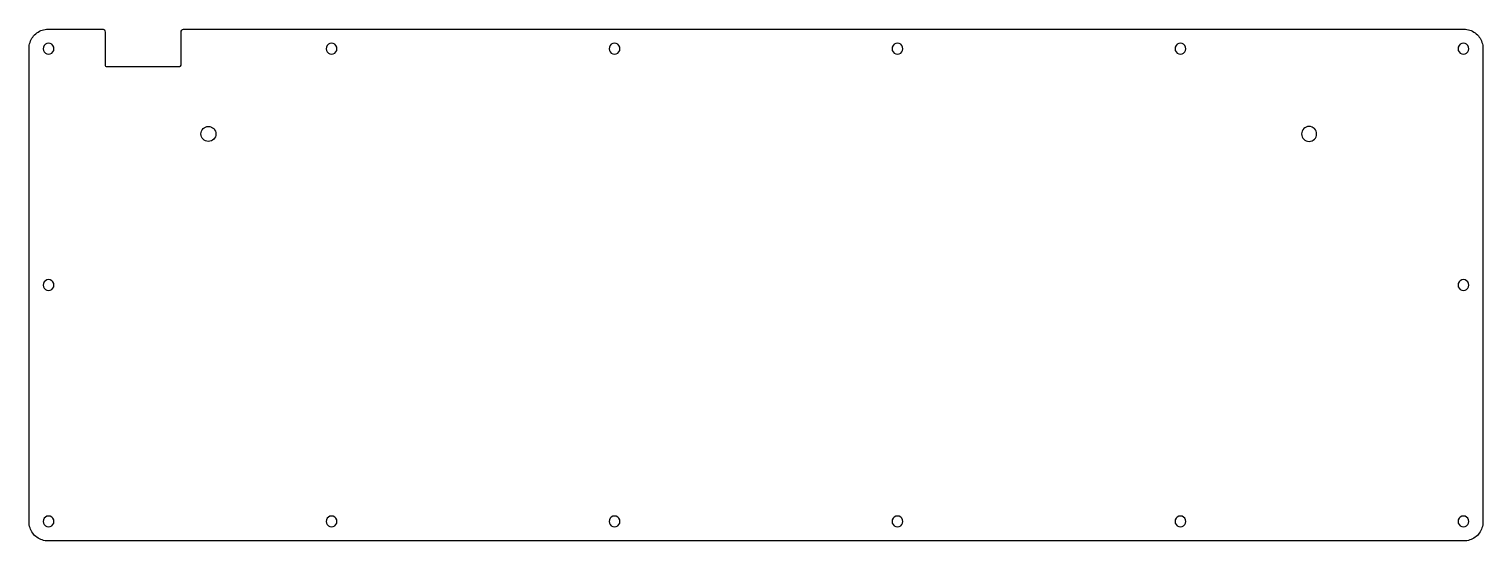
# Model space of a CAD drawing. Extents: x 4 to 386, y 7 to 141.
import ezdxf

# ---------------------------------------------------------------- set-up
doc = ezdxf.new("R2010")
doc.units = 0
doc.layers.add('Layer_1', color=7, linetype='CONTINUOUS')

msp = doc.modelspace()

# ---------------------------------------------------------------- linework, layer by layer
at = {"layer": 'Layer_1', "color": 7}
for p, q in [((4.413833, 137.556047), (4.519833, 137.934047)), ((4.519833, 137.934047), (4.655833, 138.302047)), ((4.655833, 138.302047), (4.819833, 138.658047)), ((4.819833, 138.658047), (5.011833, 139.001047)), ((5.011833, 139.001047), (5.229833, 139.327047)), ((5.229833, 139.327047), (5.472833, 139.636047)), ((5.472833, 139.636047), (5.739833, 139.924047)), ((5.739833, 139.924047), (6.027833, 140.191047)), ((6.027833, 140.191047), (6.336833, 140.434047)), ((6.336833, 140.434047), (6.662833, 140.652047)), ((6.662833, 140.652047), (7.005833, 140.844047)), ((7.005833, 140.844047), (7.361833, 141.008047)), ((7.361833, 141.008047), (7.729833, 141.144047)), ((7.729833, 141.144047), (8.107833, 141.250047)), ((8.107833, 141.250047), (8.492833, 141.327047)), ((8.492833, 141.327047), (8.882833, 141.373047)), ((8.959833, 137.619047), (8.562833, 137.416047)), ((8.882833, 141.373047), (9.275833, 141.389047)), ((9.400833, 137.688047), (8.959833, 137.619047)), ((9.275833, 141.389047), (23.252399, 141.38901)), ((9.840833, 137.619047), (9.400833, 137.688047)), ((10.237833, 137.416047), (9.840833, 137.619047)), ((44.234848, 132.286709), (44.274028, 140.428686)), ((44.402184, 141.16654), (44.402177, 141.166561)), ((45.466966, 141.38895), (45.578162, 141.38895)), ((45.578162, 141.38895), (381.47683, 141.388047)), ((83.349833, 137.619047), (82.952833, 137.416047)), ((83.790833, 137.688047), (83.349833, 137.619047)), ((84.230833, 137.619047), (83.790833, 137.688047)), ((84.627833, 137.416047), (84.230833, 137.619047)), ((157.740833, 137.619047), (157.342833, 137.416047)), ((158.180833, 137.688047), (157.740833, 137.619047)), ((158.620833, 137.619047), (158.180833, 137.688047)), ((159.017833, 137.416047), (158.620833, 137.619047)), ((232.130833, 137.619047), (231.733833, 137.416047)), ((232.570833, 137.688047), (232.130833, 137.619047)), ((233.010833, 137.619047), (232.570833, 137.688047)), ((233.408833, 137.416047), (233.010833, 137.619047)), ((306.520833, 137.619047), (306.123833, 137.416047)), ((306.960833, 137.688047), (306.520833, 137.619047)), ((307.401833, 137.619047), (306.960833, 137.688047)), ((307.798833, 137.416047), (307.401833, 137.619047)), ((380.910833, 137.619047), (380.513833, 137.416047)), ((381.351833, 137.688047), (380.910833, 137.619047)), ((381.791833, 137.619047), (381.351833, 137.688047)), ((381.47683, 141.388047), (381.86883, 141.373047)), ((382.188833, 137.416047), (381.791833, 137.619047)), ((381.86883, 141.373047), (382.25883, 141.327047)), ((382.25883, 141.327047), (382.64383, 141.250047)), ((382.64383, 141.250047), (383.02183, 141.144047)), ((383.02183, 141.144047), (383.38983, 141.008047)), ((383.38983, 141.008047), (383.74583, 140.844047)), ((383.74583, 140.844047), (384.08883, 140.652047)), ((384.08883, 140.652047), (384.41483, 140.434047)), ((384.41483, 140.434047), (384.72383, 140.191047)), ((384.72383, 140.191047), (385.01183, 139.924047)), ((385.01183, 139.924047), (385.27883, 139.636047)), ((385.27883, 139.636047), (385.52183, 139.327047)), ((385.52183, 139.327047), (385.73983, 139.001047)), ((385.73983, 139.001047), (385.93183, 138.658047)), ((385.93183, 138.658047), (386.09583, 138.302047)), ((386.09583, 138.302047), (386.23183, 137.934047)), ((386.23183, 137.934047), (386.33783, 137.556047)), ((4.274833, 11.83705), (4.275833, 136.388047)), ((4.275833, 136.388047), (4.290833, 136.781047)), ((4.290833, 136.781047), (4.336833, 137.171047)), ((4.336833, 137.171047), (4.413833, 137.556047)), ((8.044833, 136.704047), (7.975833, 136.263047)), ((7.975833, 136.263047), (8.044833, 135.823047)), ((8.247833, 137.101047), (8.044833, 136.704047)), ((8.044833, 135.823047), (8.247833, 135.426047)), ((8.562833, 137.416047), (8.247833, 137.101047)), ((8.247833, 135.426047), (8.562833, 135.111047)), ((8.562833, 135.111047), (8.959833, 134.908047)), ((8.959833, 134.908047), (9.400833, 134.838047)), ((9.400833, 134.838047), (9.840833, 134.908047)), ((9.840833, 134.908047), (10.237833, 135.111047)), ((10.552833, 137.101047), (10.237833, 137.416047)), ((10.237833, 135.111047), (10.552833, 135.426047)), ((10.755833, 136.704047), (10.552833, 137.101047)), ((10.552833, 135.426047), (10.755833, 135.823047)), ((10.825833, 136.263047), (10.755833, 136.704047)), ((10.755833, 135.823047), (10.825833, 136.263047)), ((82.434833, 136.704047), (82.365833, 136.263047)), ((82.365833, 136.263047), (82.434833, 135.823047)), ((82.637833, 137.101047), (82.434833, 136.704047)), ((82.434833, 135.823047), (82.637833, 135.426047)), ((82.952833, 137.416047), (82.637833, 137.101047)), ((82.637833, 135.426047), (82.952833, 135.111047)), ((82.952833, 135.111047), (83.349833, 134.908047)), ((83.349833, 134.908047), (83.790833, 134.838047)), ((83.790833, 134.838047), (84.230833, 134.908047)), ((84.230833, 134.908047), (84.627833, 135.111047)), ((84.943833, 137.101047), (84.627833, 137.416047)), ((84.627833, 135.111047), (84.943833, 135.426047)), ((85.145833, 136.704047), (84.943833, 137.101047)), ((84.943833, 135.426047), (85.145833, 135.823047)), ((85.215833, 136.263047), (85.145833, 136.704047)), ((85.145833, 135.823047), (85.215833, 136.263047)), ((156.825833, 136.704047), (156.755833, 136.263047)), ((156.755833, 136.263047), (156.825833, 135.823047)), ((157.027833, 137.101047), (156.825833, 136.704047)), ((156.825833, 135.823047), (157.027833, 135.426047)), ((157.342833, 137.416047), (157.027833, 137.101047)), ((157.027833, 135.426047), (157.342833, 135.111047)), ((157.342833, 135.111047), (157.740833, 134.908047)), ((157.740833, 134.908047), (158.180833, 134.838047)), ((158.180833, 134.838047), (158.620833, 134.908047)), ((158.620833, 134.908047), (159.017833, 135.111047)), ((159.333833, 137.101047), (159.017833, 137.416047)), ((159.017833, 135.111047), (159.333833, 135.426047)), ((159.535833, 136.704047), (159.333833, 137.101047)), ((159.333833, 135.426047), (159.535833, 135.823047)), ((159.605833, 136.263047), (159.535833, 136.704047)), ((159.535833, 135.823047), (159.605833, 136.263047)), ((231.215833, 136.704047), (231.145833, 136.263047)), ((231.145833, 136.263047), (231.215833, 135.823047)), ((231.417833, 137.101047), (231.215833, 136.704047)), ((231.215833, 135.823047), (231.417833, 135.426047)), ((231.733833, 137.416047), (231.417833, 137.101047)), ((231.417833, 135.426047), (231.733833, 135.111047)), ((231.733833, 135.111047), (232.130833, 134.908047)), ((232.130833, 134.908047), (232.570833, 134.838047)), ((232.570833, 134.838047), (233.010833, 134.908047)), ((233.010833, 134.908047), (233.408833, 135.111047)), ((233.723833, 137.101047), (233.408833, 137.416047)), ((233.408833, 135.111047), (233.723833, 135.426047)), ((233.925833, 136.704047), (233.723833, 137.101047)), ((233.723833, 135.426047), (233.925833, 135.823047)), ((233.995833, 136.263047), (233.925833, 136.704047)), ((233.925833, 135.823047), (233.995833, 136.263047)), ((305.605833, 136.704047), (305.535833, 136.263047)), ((305.535833, 136.263047), (305.605833, 135.823047)), ((305.807833, 137.101047), (305.605833, 136.704047)), ((305.605833, 135.823047), (305.807833, 135.426047)), ((306.123833, 137.416047), (305.807833, 137.101047)), ((305.807833, 135.426047), (306.123833, 135.111047)), ((306.123833, 135.111047), (306.520833, 134.908047)), ((306.520833, 134.908047), (306.960833, 134.838047)), ((306.960833, 134.838047), (307.401833, 134.908047)), ((307.401833, 134.908047), (307.798833, 135.111047)), ((308.113833, 137.101047), (307.798833, 137.416047)), ((307.798833, 135.111047), (308.113833, 135.426047)), ((308.316833, 136.704047), (308.113833, 137.101047)), ((308.113833, 135.426047), (308.316833, 135.823047)), ((308.385833, 136.263047), (308.316833, 136.704047)), ((308.316833, 135.823047), (308.385833, 136.263047)), ((379.995833, 136.704047), (379.926833, 136.263047)), ((379.926833, 136.263047), (379.995833, 135.823047)), ((380.198833, 137.101047), (379.995833, 136.704047)), ((379.995833, 135.823047), (380.198833, 135.426047)), ((380.513833, 137.416047), (380.198833, 137.101047)), ((380.198833, 135.426047), (380.513833, 135.111047)), ((380.513833, 135.111047), (380.910833, 134.908047)), ((380.910833, 134.908047), (381.351833, 134.838047)), ((381.351833, 134.838047), (381.791833, 134.908047)), ((381.791833, 134.908047), (382.188833, 135.111047)), ((382.503833, 137.101047), (382.188833, 137.416047)), ((382.188833, 135.111047), (382.503833, 135.426047)), ((382.706833, 136.704047), (382.503833, 137.101047)), ((382.503833, 135.426047), (382.706833, 135.823047)), ((382.776833, 136.263047), (382.706833, 136.704047)), ((382.706833, 135.823047), (382.776833, 136.263047)), ((386.33783, 137.556047), (386.41483, 137.171047)), ((386.41483, 137.171047), (386.46083, 136.781047)), ((386.46083, 136.781047), (386.47583, 136.388047)), ((386.47583, 136.388047), (386.47683, 11.83705)), ((8.044833, 74.553047), (7.975833, 74.113047)), ((7.975833, 74.113047), (8.044833, 73.673047)), ((8.247833, 74.951047), (8.044833, 74.553047)), ((8.044833, 73.673047), (8.247833, 73.275047)), ((8.562833, 75.266047), (8.247833, 74.951047)), ((8.247833, 73.275047), (8.562833, 72.960047)), ((8.959833, 75.468047), (8.562833, 75.266047)), ((8.562833, 72.960047), (8.959833, 72.758047)), ((9.400833, 75.538047), (8.959833, 75.468047)), ((8.959833, 72.758047), (9.400833, 72.688047)), ((9.840833, 75.468047), (9.400833, 75.538047)), ((9.400833, 72.688047), (9.840833, 72.758047)), ((10.237833, 75.266047), (9.840833, 75.468047)), ((9.840833, 72.758047), (10.237833, 72.960047)), ((10.552833, 74.951047), (10.237833, 75.266047)), ((10.237833, 72.960047), (10.552833, 73.275047)), ((10.755833, 74.553047), (10.552833, 74.951047)), ((10.552833, 73.275047), (10.755833, 73.673047)), ((10.825833, 74.113047), (10.755833, 74.553047)), ((10.755833, 73.673047), (10.825833, 74.113047)), ((379.995833, 74.553047), (379.926833, 74.113047)), ((379.926833, 74.113047), (379.995833, 73.673047)), ((380.198833, 74.951047), (379.995833, 74.553047)), ((379.995833, 73.673047), (380.198833, 73.275047)), ((380.513833, 75.266047), (380.198833, 74.951047)), ((380.198833, 73.275047), (380.513833, 72.960047)), ((380.910833, 75.468047), (380.513833, 75.266047)), ((380.513833, 72.960047), (380.910833, 72.758047)), ((381.351833, 75.538047), (380.910833, 75.468047)), ((380.910833, 72.758047), (381.351833, 72.688047)), ((381.791833, 75.468047), (381.351833, 75.538047)), ((381.351833, 72.688047), (381.791833, 72.758047)), ((382.188833, 75.266047), (381.791833, 75.468047)), ((381.791833, 72.758047), (382.188833, 72.960047)), ((382.503833, 74.951047), (382.188833, 75.266047)), ((382.188833, 72.960047), (382.503833, 73.275047)), ((382.706833, 74.553047), (382.503833, 74.951047)), ((382.503833, 73.275047), (382.706833, 73.673047)), ((382.776833, 74.113047), (382.706833, 74.553047)), ((382.706833, 73.673047), (382.776833, 74.113047)), ((4.290833, 11.44505), (4.274833, 11.83705)), ((8.044833, 12.403047), (7.975833, 11.962047)), ((7.975833, 11.962047), (8.044833, 11.522047)), ((8.247833, 12.800047), (8.044833, 12.403047)), ((8.044833, 11.522047), (8.247833, 11.125047)), ((8.562833, 13.115047), (8.247833, 12.800047)), ((8.959833, 13.318047), (8.562833, 13.115047)), ((9.400833, 13.387047), (8.959833, 13.318047)), ((9.840833, 13.318047), (9.400833, 13.387047)), ((10.237833, 13.115047), (9.840833, 13.318047)), ((10.552833, 12.800047), (10.237833, 13.115047)), ((10.755833, 12.403047), (10.552833, 12.800047)), ((10.552833, 11.125047), (10.755833, 11.522047)), ((10.825833, 11.962047), (10.755833, 12.403047)), ((10.755833, 11.522047), (10.825833, 11.962047)), ((82.434833, 12.403047), (82.365833, 11.962047)), ((82.365833, 11.962047), (82.434833, 11.522047)), ((82.637833, 12.800047), (82.434833, 12.403047)), ((82.434833, 11.522047), (82.637833, 11.125047)), ((82.952833, 13.115047), (82.637833, 12.800047)), ((83.349833, 13.318047), (82.952833, 13.115047)), ((83.790833, 13.387047), (83.349833, 13.318047)), ((84.230833, 13.318047), (83.790833, 13.387047)), ((84.627833, 13.115047), (84.230833, 13.318047)), ((84.943833, 12.800047), (84.627833, 13.115047)), ((85.145833, 12.403047), (84.943833, 12.800047)), ((84.943833, 11.125047), (85.145833, 11.522047)), ((85.215833, 11.962047), (85.145833, 12.403047)), ((85.145833, 11.522047), (85.215833, 11.962047)), ((156.825833, 12.403047), (156.755833, 11.962047)), ((156.755833, 11.962047), (156.825833, 11.522047)), ((157.027833, 12.800047), (156.825833, 12.403047)), ((156.825833, 11.522047), (157.027833, 11.125047)), ((157.342833, 13.115047), (157.027833, 12.800047)), ((157.740833, 13.318047), (157.342833, 13.115047)), ((158.180833, 13.387047), (157.740833, 13.318047)), ((158.620833, 13.318047), (158.180833, 13.387047)), ((159.017833, 13.115047), (158.620833, 13.318047)), ((159.333833, 12.800047), (159.017833, 13.115047)), ((159.535833, 12.403047), (159.333833, 12.800047)), ((159.333833, 11.125047), (159.535833, 11.522047)), ((159.605833, 11.962047), (159.535833, 12.403047)), ((159.535833, 11.522047), (159.605833, 11.962047)), ((231.215833, 12.403047), (231.145833, 11.962047)), ((231.145833, 11.962047), (231.215833, 11.522047)), ((231.417833, 12.800047), (231.215833, 12.403047)), ((231.215833, 11.522047), (231.417833, 11.125047)), ((231.733833, 13.115047), (231.417833, 12.800047)), ((232.130833, 13.318047), (231.733833, 13.115047)), ((232.570833, 13.387047), (232.130833, 13.318047)), ((233.010833, 13.318047), (232.570833, 13.387047)), ((233.408833, 13.115047), (233.010833, 13.318047)), ((233.723833, 12.800047), (233.408833, 13.115047)), ((233.925833, 12.403047), (233.723833, 12.800047)), ((233.723833, 11.125047), (233.925833, 11.522047)), ((233.995833, 11.962047), (233.925833, 12.403047)), ((233.925833, 11.522047), (233.995833, 11.962047)), ((305.605833, 12.403047), (305.535833, 11.962047)), ((305.535833, 11.962047), (305.605833, 11.522047)), ((305.807833, 12.800047), (305.605833, 12.403047)), ((305.605833, 11.522047), (305.807833, 11.125047)), ((306.123833, 13.115047), (305.807833, 12.800047)), ((306.520833, 13.318047), (306.123833, 13.115047)), ((306.960833, 13.387047), (306.520833, 13.318047)), ((307.401833, 13.318047), (306.960833, 13.387047)), ((307.798833, 13.115047), (307.401833, 13.318047)), ((308.113833, 12.800047), (307.798833, 13.115047)), ((308.316833, 12.403047), (308.113833, 12.800047)), ((308.113833, 11.125047), (308.316833, 11.522047)), ((308.385833, 11.962047), (308.316833, 12.403047)), ((308.316833, 11.522047), (308.385833, 11.962047)), ((379.995833, 12.403047), (379.926833, 11.962047)), ((379.926833, 11.962047), (379.995833, 11.522047)), ((380.198833, 12.800047), (379.995833, 12.403047)), ((379.995833, 11.522047), (380.198833, 11.125047)), ((380.513833, 13.115047), (380.198833, 12.800047)), ((380.910833, 13.318047), (380.513833, 13.115047)), ((381.351833, 13.387047), (380.910833, 13.318047)), ((381.791833, 13.318047), (381.351833, 13.387047)), ((382.188833, 13.115047), (381.791833, 13.318047)), ((382.503833, 12.800047), (382.188833, 13.115047)), ((382.706833, 12.403047), (382.503833, 12.800047)), ((382.503833, 11.125047), (382.706833, 11.522047)), ((382.776833, 11.962047), (382.706833, 12.403047)), ((382.706833, 11.522047), (382.776833, 11.962047)), ((386.47683, 11.83705), (386.46083, 11.44505)), ((4.336833, 11.05505), (4.290833, 11.44505)), ((4.413833, 10.67005), (4.336833, 11.05505)), ((4.519833, 10.29205), (4.413833, 10.67005)), ((4.655833, 9.92405), (4.519833, 10.29205)), ((4.819833, 9.56805), (4.655833, 9.92405)), ((5.011833, 9.22505), (4.819833, 9.56805)), ((5.229833, 8.89905), (5.011833, 9.22505)), ((5.472833, 8.59005), (5.229833, 8.89905)), ((5.739833, 8.30205), (5.472833, 8.59005)), ((6.027833, 8.03505), (5.739833, 8.30205)), ((6.336833, 7.79205), (6.027833, 8.03505)), ((6.662833, 7.57405), (6.336833, 7.79205)), ((8.247833, 11.125047), (8.562833, 10.810047)), ((8.562833, 10.810047), (8.959833, 10.607047)), ((8.959833, 10.607047), (9.400833, 10.538047)), ((9.400833, 10.538047), (9.840833, 10.607047)), ((9.840833, 10.607047), (10.237833, 10.810047)), ((10.237833, 10.810047), (10.552833, 11.125047)), ((82.637833, 11.125047), (82.952833, 10.810047)), ((82.952833, 10.810047), (83.349833, 10.607047)), ((83.349833, 10.607047), (83.790833, 10.538047)), ((83.790833, 10.538047), (84.230833, 10.607047)), ((84.230833, 10.607047), (84.627833, 10.810047)), ((84.627833, 10.810047), (84.943833, 11.125047)), ((157.027833, 11.125047), (157.342833, 10.810047)), ((157.342833, 10.810047), (157.740833, 10.607047)), ((157.740833, 10.607047), (158.180833, 10.538047)), ((158.180833, 10.538047), (158.620833, 10.607047)), ((158.620833, 10.607047), (159.017833, 10.810047)), ((159.017833, 10.810047), (159.333833, 11.125047)), ((231.417833, 11.125047), (231.733833, 10.810047)), ((231.733833, 10.810047), (232.130833, 10.607047)), ((232.130833, 10.607047), (232.570833, 10.538047)), ((232.570833, 10.538047), (233.010833, 10.607047)), ((233.010833, 10.607047), (233.408833, 10.810047)), ((233.408833, 10.810047), (233.723833, 11.125047)), ((305.807833, 11.125047), (306.123833, 10.810047)), ((306.123833, 10.810047), (306.520833, 10.607047)), ((306.520833, 10.607047), (306.960833, 10.538047)), ((306.960833, 10.538047), (307.401833, 10.607047)), ((307.401833, 10.607047), (307.798833, 10.810047)), ((307.798833, 10.810047), (308.113833, 11.125047)), ((380.198833, 11.125047), (380.513833, 10.810047)), ((380.513833, 10.810047), (380.910833, 10.607047)), ((380.910833, 10.607047), (381.351833, 10.538047)), ((381.351833, 10.538047), (381.791833, 10.607047)), ((381.791833, 10.607047), (382.188833, 10.810047)), ((382.188833, 10.810047), (382.503833, 11.125047)), ((384.41483, 7.79205), (384.08883, 7.57405)), ((384.72383, 8.03505), (384.41483, 7.79205)), ((385.01183, 8.30205), (384.72383, 8.03505)), ((385.27883, 8.59005), (385.01183, 8.30205)), ((385.52183, 8.89905), (385.27883, 8.59005)), ((385.73983, 9.22505), (385.52183, 8.89905)), ((385.93183, 9.56805), (385.73983, 9.22505)), ((386.09583, 9.92405), (385.93183, 9.56805)), ((386.23183, 10.29205), (386.09583, 9.92405)), ((386.33783, 10.67005), (386.23183, 10.29205)), ((386.41483, 11.05505), (386.33783, 10.67005)), ((386.46083, 11.44505), (386.41483, 11.05505)), ((7.005833, 7.38205), (6.662833, 7.57405)), ((7.361833, 7.21805), (7.005833, 7.38205)), ((7.729833, 7.08205), (7.361833, 7.21805)), ((8.107833, 6.97605), (7.729833, 7.08205)), ((8.492833, 6.89905), (8.107833, 6.97605)), ((8.882833, 6.85305), (8.492833, 6.89905)), ((9.275833, 6.83705), (8.882833, 6.85305)), ((381.47683, 6.83705), (9.275833, 6.83705)), ((381.86883, 6.85305), (381.47683, 6.83705)), ((382.25883, 6.89905), (381.86883, 6.85305)), ((382.64383, 6.97605), (382.25883, 6.89905)), ((383.02183, 7.08205), (382.64383, 6.97605)), ((383.38983, 7.21805), (383.02183, 7.08205)), ((383.74583, 7.38205), (383.38983, 7.21805)), ((384.08883, 7.57405), (383.74583, 7.38205))]:
    msp.add_line(p, q, dxfattribs=at)
at = {"layer": 'Layer_1', "color": 1}
for p, q in [((53.398158, 113.85152), (53.398158, 113.85152)), ((338.80384, 113.85152), (338.80384, 113.85152))]:
    msp.add_line(p, q, dxfattribs=at)
at = {"layer": 'Layer_1', "color": 7}
for points in [[(44.402177, 141.166561), (44.654179, 141.427261), (45.070852, 141.388951), (45.466966, 141.38895)], [(23.252399, 141.38901), (23.590107, 141.389009), (23.861021, 141.401597), (24.06784, 141.216035)], [(24.06784, 141.216035), (24.225055, 141.074978), (24.265522, 140.872337), (24.265522, 140.614002)], [(24.265522, 140.614002), (24.265522, 140.614002), (24.265522, 134.919814), (24.265522, 132.07272)], [(44.274028, 140.428686), (44.275528, 140.748768), (44.228688, 140.987053), (44.402184, 141.16654)], [(24.265522, 132.07272), (24.265522, 131.917511), (24.260122, 131.776047), (24.356282, 131.684223)], [(24.356282, 131.684223), (24.459321, 131.585863), (24.606204, 131.606663), (24.776483, 131.606443)], [(24.776483, 131.606443), (30.97207, 131.598443), (37.112273, 131.584933), (43.31099, 131.577263)], [(43.31099, 131.577263), (43.597217, 131.576909), (43.913519, 131.519423), (44.109138, 131.704673)], [(44.109138, 131.704673), (44.253255, 131.841153), (44.233748, 132.051927), (44.234848, 132.286709)]]:
    msp.add_open_spline(points, degree=3, dxfattribs=at)
at = {"layer": 'Layer_1', "color": 1}
for points in [[(49.444066, 113.85152), (49.444066, 114.943413), (50.32922, 115.828567), (51.421112, 115.828567)], [(51.421112, 115.828567), (52.513005, 115.828567), (53.398158, 114.943413), (53.398158, 113.85152)], [(340.78089, 115.828567), (339.689, 115.828567), (338.80384, 114.943413), (338.80384, 113.85152)], [(342.75794, 113.85152), (342.75794, 114.943413), (341.87278, 115.828567), (340.78089, 115.828567)], [(51.421112, 111.874474), (50.32922, 111.874474), (49.444066, 112.759628), (49.444066, 113.85152)], [(53.398158, 113.85152), (53.398158, 112.759628), (52.513005, 111.874474), (51.421112, 111.874474)], [(338.80384, 113.85152), (338.80384, 112.759628), (339.689, 111.874474), (340.78089, 111.874474)], [(340.78089, 111.874474), (341.87278, 111.874474), (342.75794, 112.759628), (342.75794, 113.85152)]]:
    msp.add_open_spline(points, degree=3, dxfattribs=at)

doc.saveas('drawing.dxf')
